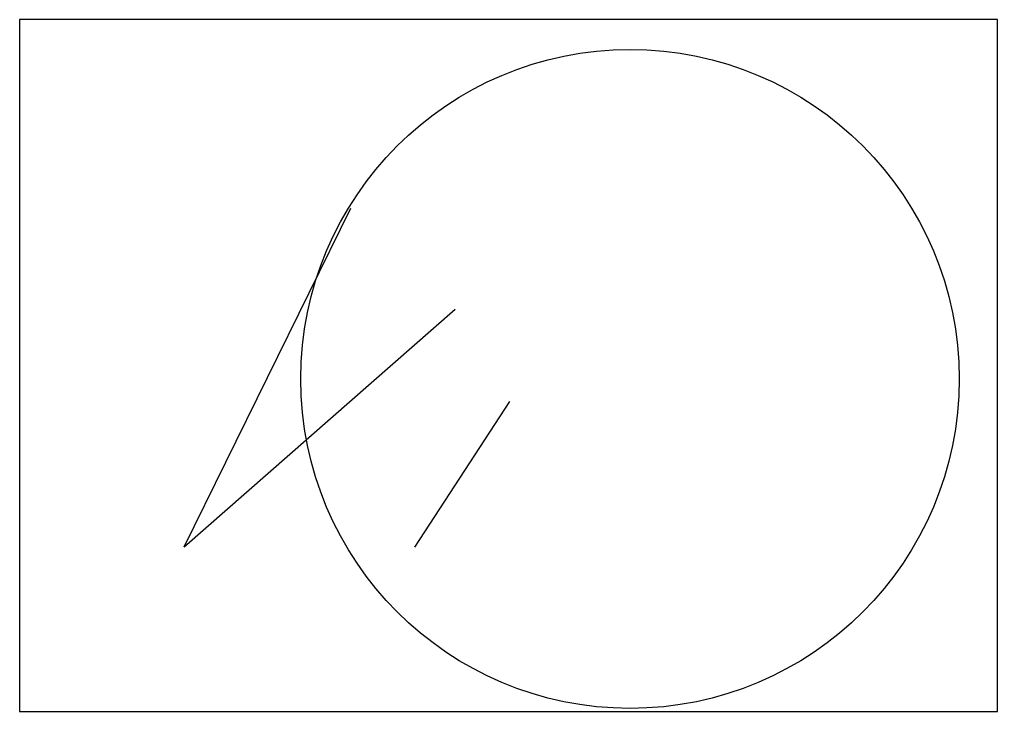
# Model space of a CAD drawing. Header units: millimetres. Extents: x 0 to 297, y 0 to 210.
import ezdxf

# ---------------------------------------------------------------- set-up
doc = ezdxf.new("R2010")
doc.units = ezdxf.units.MM

msp = doc.modelspace()

# ---------------------------------------------------------------- linework, layer by layer
for p, q in [((50, 50), (100.63, 152.73)), ((50, 50), (132.29, 122.1)), ((120.04, 49.89), (148.89, 94.03))]:
    msp.add_line(p, q)
msp.add_lwpolyline([(0, 0), (297, 0), (297, 210), (0, 210)], close=True)
msp.add_circle((185.41, 100.92), 100)

doc.saveas('drawing.dxf')
